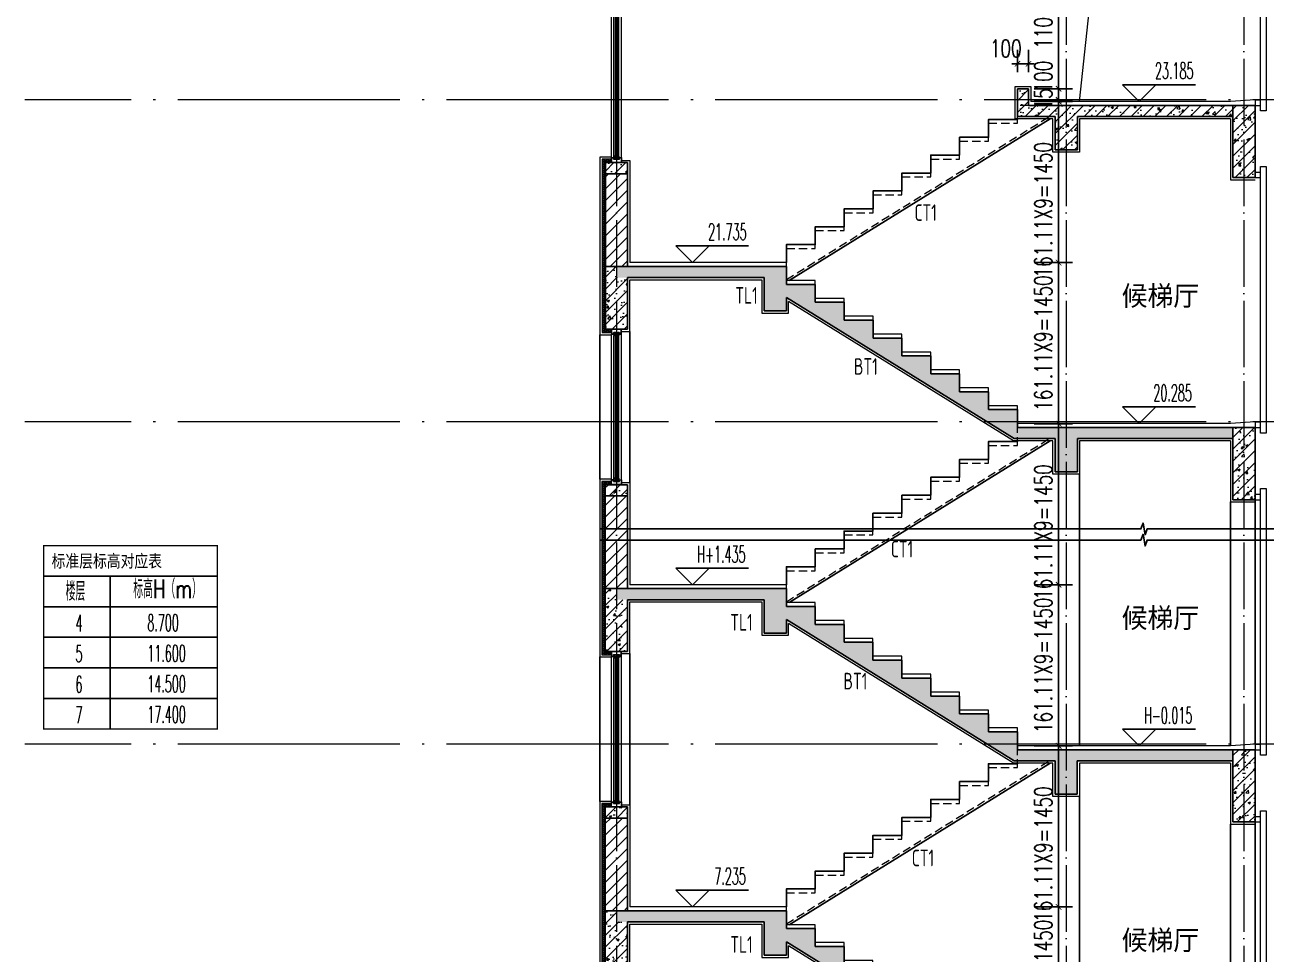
# Model space of a CAD drawing. Extents: x -812054 to 22247, y -644080 to 1003627.
# Drawn here: x -137328 to -126151, y -180211 to -171846 of the extents above; entities that cross this region are included whole.
import ezdxf
from ezdxf.enums import TextEntityAlignment as Align

# ---------------------------------------------------------------- set-up
doc = ezdxf.new("R2010")
doc.units = 0
doc.header["$LTSCALE"] = 1000
doc.linetypes.add('DOTE', pattern=[2.42, 2, -0.2, 0.02, -0.2])
doc.linetypes.add('HIDDEN', pattern=[0.375, 0.25, -0.125])
doc.layers.get('0').update_dxf_attribs({"linetype": 'CONTINUOUS'})
doc.layers.get('DEFPOINTS').update_dxf_attribs({"linetype": 'CONTINUOUS'})
for name, color, linetype in [('C-Sheet-图框', 101, 'CONTINUOUS'), ('DIM_ELEV', 3, 'CONTINUOUS'), ('DIM_SYMB', 3, 'CONTINUOUS'), ('PUB_TEXT', 2, 'CONTINUOUS'), ('TEXT', 2, 'CONTINUOUS'), ('WALL', 5, 'CONTINUOUS'), ('尺寸标注', 86, 'CONTINUOUS'), ('看线', 251, 'CONTINUOUS'), ('立面-看线', 251, 'CONTINUOUS')]:
    doc.layers.add(name, color=color, linetype=linetype)
for name, color, linetype, lineweight in [('DOTE', 19, 'DOTE', 9), ('PUB_HATCH', 8, 'CONTINUOUS', 9), ('S_WINDOW', 144, 'CONTINUOUS', 15), ('STAIR', 2, 'CONTINUOUS', 18), ('WINDOW', 144, 'CONTINUOUS', 15), ('内粉刷', 37, 'CONTINUOUS', 9), ('填充', 251, 'CONTINUOUS', 5), ('立面-洞口示意', 152, 'CONTINUOUS', 13), ('细细', 250, 'CONTINUOUS', 0)]:
    doc.layers.add(name, color=color, linetype=linetype, lineweight=lineweight)
doc.styles.add('_TCH_DIM', font='SIMPLEX.shx', dxfattribs={"width": 0.7, "bigfont": 'GBCBIG.shx'})
doc.styles.add('_TCH_DIM_T3', font='SIMPLEX', dxfattribs={"width": 0.705882, "bigfont": 'GBCBIG'})
doc.styles.add('TSSD_REIN', font='tssdeng.shx', dxfattribs={"width": 0.7, "height": 300, "bigfont": 'tssdchn.shx'})
doc.styles.add('宋体', font='', dxfattribs={"height": 50})
doc.styles.get('宋体').set_extended_font_data('SimSun')
doc.dimstyles.new('_TCH_ARCH&&50', dxfattribs={"dimtxt": 157.5, "dimasz": 50, "dimexe": 125, "dimexo": 150, "dimgap": 58.75, "dimtad": 1, "dimdec": 0, "dimzin": 0, "dimdsep": 46, "dimtxsty": '_TCH_DIM_T3', "dimblk": 'ARCHTICK', "dimcen": 0.09, "dimclrt": 7, "dimazin": 0, "dimtfac": 1, "dimtdec": 0, "dimtix": 1, "dimtmove": 2, "dimatfit": 3, "dimldrblk": 'ARCHTICK', "dimfxl": 1, "dimtolj": 1, "dimtzin": 0, "dimarcsym": 0})
pattern_1 = [(315, (-218910.2607, -140541.0897), (-1.767766953, -1.767766953), []), (315, (-218909.0822, -140541.0897), (-1.767766953, -1.767766953), [])]
pattern_2 = [(315, (-218910.2607, -141979.3279), (-1.767766953, -1.767766953), []), (315, (-218909.0822, -141979.3279), (-1.767766953, -1.767766953), [])]
pattern_3 = [(45, (0, 0), (-53.0330086, 53.0330086), []), (50, (0, 0), (215.178055, -18.82564), [22.5, -247.5]), (355, (0, 0), (-41.6254, 225.65764), [18, -198]), (100.4514, (17.93, -1.57), (173.552815, 206.831863), [19.122057, -210.342634]), (46.1842, (0, 60), (320.172315, -49.655704), [33.75, -371.25]), (96.6356, (26.68, 55.86), (280.39881, 292.23536), [28.68309, -315.5139]), (351.1842, (0, 60), (280.39858, 292.23558), [27, -297]), (21, (30, 45), (179.072116, -120.785667), [22.5, -247.5]), (326, (30, 45), (72.9946, 217.545014), [18, -198]), (71.4514, (44.92, 34.93), (252.06679, 96.75915), [19.122057, -210.342634]), (37.5, (0, 0), (3.6479566, 99.868156), [0, -195.6, 0, -201, 0, -198.75]), (7.5, (0, 0), (78.920861, 118.323514), [0, -114.6, 0, -191.1, 0, -75.75]), (327.5, (-66.9, 0), (160.146731, -6.7664615), [0, -75, 0, -234, 0, -310.5]), (317.5, (-96.9, 0), (174.95585, 30.031495), [0, -97.5, 0, -155.4, 0, -220.5])]
pattern_4 = [(45, (0, 53.85), (-53.03303, 53.03303), [])]
pattern_5 = [(45, (-275314.47, -94592.38), (-53.03301, 53.03301), []), (50, (-275314.47, -94592.38), (215.17805, -18.82564), [22.5, -247.5]), (355, (-275314.47, -94592.38), (-41.6254, 225.65764), [18, -198]), (100.4514, (-275296.54, -94593.95), (173.55281, 206.83186), [19.12206, -210.34263]), (46.1842, (-275314.47, -94532.38), (320.1723, -49.6557), [33.75, -371.25]), (96.6356, (-275287.8, -94536.52), (280.3988, 292.23536), [28.6831, -315.5139]), (351.1842, (-275314.47, -94532.38), (280.3986, 292.2356), [27, -297]), (21, (-275284.47, -94547.38), (179.07212, -120.78567), [22.5, -247.5]), (326, (-275284.47, -94547.38), (72.9946, 217.545), [18, -198]), (71.4514, (-275269.55, -94557.45), (252.0668, 96.75915), [19.12206, -210.34263]), (37.5, (-275314.47, -94592.38), (3.647957, 99.868156), [0, -195.6, 0, -201, 0, -198.75]), (7.5, (-275314.47, -94592.38), (78.92086, 118.323514), [0, -114.6, 0, -191.1, 0, -75.75]), (327.5, (-275381.37, -94592.38), (160.14673, -6.76646), [0, -75, 0, -234, 0, -310.5]), (317.5, (-275411.37, -94592.38), (174.95585, 30.0315), [0, -97.5, 0, -155.4, 0, -220.5])]

# ---------------------------------------------------------------- blocks, each defined once
blk = doc.blocks.new('FGSDFSFSEFESFES')
at = {"layer": 'WINDOW', "ltscale": 0.8}
for p, q in [((175259, -121034), (175209, -121034)), ((175259, -121084), (175209, -121084)), ((175259, -123284), (175209, -123284)), ((175259, -123334), (175209, -123334))]:
    blk.add_line(p, q, dxfattribs=at)
blk.add_lwpolyline([(175159, -123384), (175209, -123384), (175209, -120984), (175159, -120984), (175159, -123384)], dxfattribs=at)
blk = doc.blocks.new('A$C6C4F020C')
at = {"layer": 'C-Sheet-图框', "color": 0}
for p, q in [((-782.8, 687.5), (0, 687.5)), ((-782.8, 687.5), (0, 687.5)), ((-482.4, 687.5), (-482.4, 0)), ((-782.8, 550), (0, 550)), ((-782.8, 412.5), (0, 412.5)), ((-782.8, 275), (0, 275)), ((-782.8, 137.5), (0, 137.5))]:
    blk.add_line(p, q, dxfattribs=at)
at = {"layer": 'C-Sheet-图框', "color": 0, "const_width": 6}
blk.add_lwpolyline([(-782.8, 0), (0, 0), (0, 825), (-782.8, 825)], close=True, dxfattribs=at)
at = {"layer": 'PUB_TEXT', "color": 2, "style": '宋体', "width": 0.8}
blk.add_text('标准层标高对应表', height=56.96, dxfattribs=at).set_placement((-746.8, 727.4))
at = {"layer": 'PUB_TEXT', "style": '_TCH_DIM'}
for s, height, width, p in [('标高H（m）', 84.4, 0.7, (-379.1, 588.1)), ('楼层', 84.4, 0.7, (-683.6, 577)), ('4', 74.4, 0.494118, (-639.3, 438.8)), ('8.700', 74.38, 0.494118, (-316, 440.7)), ('5', 74.4, 0.494118, (-639.3, 301.3)), ('11.600', 74.38, 0.494118, (-316, 303.2)), ('6', 74.4, 0.494118, (-639.3, 163.8)), ('14.500', 74.38, 0.494118, (-316, 165.7)), ('7', 74.4, 0.494118, (-639.3, 26.3)), ('17.400', 74.38, 0.494118, (-316, 28.2))]:
    blk.add_text(s, height=height, dxfattribs=dict(at, width=width)).set_placement(p)
blk = doc.blocks.new('zrszerf')
at = {"layer": '细细'}
h = blk.add_hatch(dxfattribs=at)
h.set_pattern_fill('金属', color=256, style=0)
h.set_pattern_definition(pattern_1)
h.paths.add_polyline_path([(257695, 608543), (257715, 608543), (257715, 608557), (257765, 608557), (257765, 608543), (257785, 608543), (257785, 608588), (257695, 608588)])
h.paths.add_polyline_path([(257713, 608559), (257713, 608545), (257697, 608545), (257697, 608586), (257783, 608586), (257783, 608545), (257767, 608545), (257767, 608559)], flags=16)
h = blk.add_hatch(dxfattribs=at)
h.set_pattern_fill('金属', color=256, style=0)
h.set_pattern_definition(pattern_1)
h.paths.add_polyline_path([(257762, 608555), (257762, 608530), (257750, 608530), (257750, 608540), (257729, 608540), (257729, 608530), (257717, 608530), (257717, 608555)])
h.paths.add_polyline_path([(257719, 608553), (257719, 608532), (257727, 608532), (257727, 608542), (257752, 608542), (257752, 608532), (257760, 608532), (257760, 608553)], flags=16)
h = blk.add_hatch(color=256, dxfattribs=at)
edge = h.paths.add_edge_path()
edge.add_line((257735, 608540), (257735, 608528))
edge.add_arc((257740, 608520), 9.44, 61.5175, 118.4825, ccw=False)
edge.add_line((257744, 608528), (257744, 608540))
edge.add_arc((257740, 608548), 9.44, 241.5175, 298.4825, ccw=False)
h = blk.add_hatch(color=256, dxfattribs=at)
edge = h.paths.add_edge_path()
edge.add_line((257735, 607237), (257735, 607249))
edge.add_arc((257740, 607257), 9.44, 241.5175, 298.4825)
edge.add_line((257744, 607249), (257744, 607237))
edge.add_arc((257740, 607229), 9.44, 61.5175, 118.4825)
h = blk.add_hatch(dxfattribs=at)
h.set_pattern_fill('金属', color=256, style=0)
h.set_pattern_definition(pattern_2)
h.paths.add_polyline_path([(257695, 607233), (257715, 607233), (257715, 607220), (257765, 607220), (257765, 607233), (257785, 607233), (257785, 607188), (257695, 607188)])
h.paths.add_polyline_path([(257713, 607218), (257713, 607231), (257697, 607231), (257697, 607190), (257783, 607190), (257783, 607231), (257767, 607231), (257767, 607218)], flags=16)
h = blk.add_hatch(dxfattribs=at)
h.set_pattern_fill('金属', color=256, style=0)
h.set_pattern_definition(pattern_2)
h.paths.add_polyline_path([(257762, 607222), (257762, 607247), (257750, 607247), (257750, 607237), (257729, 607237), (257729, 607247), (257717, 607247), (257717, 607222)])
h.paths.add_polyline_path([(257719, 607224), (257719, 607245), (257727, 607245), (257727, 607235), (257752, 607235), (257752, 607245), (257760, 607245), (257760, 607224)], flags=16)
at = {"layer": 'S_WINDOW'}
for p, q in [((257695, 607233), (257695, 608543)), ((257717, 607247), (257717, 608530)), ((257762, 607247), (257762, 608530)), ((257785, 607233), (257785, 608543))]:
    blk.add_line(p, q, dxfattribs=at)
for points in [[(257785, 608588), (257785, 608543), (257765, 608543), (257765, 608557), (257715, 608557), (257715, 608543), (257695, 608543), (257695, 608588)], [(257783, 608586), (257783, 608545), (257767, 608545), (257767, 608559), (257713, 608559), (257713, 608545), (257697, 608545), (257697, 608586)], [(257762, 608555), (257762, 608530), (257750, 608530), (257750, 608540), (257729, 608540), (257729, 608530), (257717, 608530), (257717, 608555)], [(257760, 608553), (257760, 608532), (257752, 608532), (257752, 608542), (257727, 608542), (257727, 608532), (257719, 608532), (257719, 608553)], [(257785, 607188), (257785, 607233), (257765, 607233), (257765, 607220), (257715, 607220), (257715, 607233), (257695, 607233), (257695, 607188)], [(257783, 607190), (257783, 607231), (257767, 607231), (257767, 607218), (257713, 607218), (257713, 607231), (257697, 607231), (257697, 607190)], [(257762, 607222), (257762, 607247), (257750, 607247), (257750, 607237), (257729, 607237), (257729, 607247), (257717, 607247), (257717, 607222)], [(257760, 607224), (257760, 607245), (257752, 607245), (257752, 607235), (257727, 607235), (257727, 607245), (257719, 607245), (257719, 607224)]]:
    blk.add_lwpolyline(points, close=True, dxfattribs=at)
at = {"layer": '细细'}
for points in [[(257729, 608530), (257729, 607247)], [(257735, 607249), (257735, 608540)], [(257744, 607249), (257744, 608540)], [(257750, 608530), (257750, 607247)]]:
    blk.add_lwpolyline(points, dxfattribs=at)
for points in [[(257735, 608540), (257735, 608528, -0.253805), (257744, 608528), (257744, 608540, -0.253805)], [(257735, 607237), (257735, 607249, 0.253805), (257744, 607249), (257744, 607237, 0.253805)]]:
    blk.add_lwpolyline(points, format="xyb", close=True, dxfattribs=at)
blk = doc.blocks.new('$LinePat$保温层')
at = {"color": 0}
for p, q in [((24, -24), (24, -56)), ((72, -56), (72, -24))]:
    blk.add_line(p, q, dxfattribs=at)
for centre, start, end in [((96, -24), 90, 180), ((0, -24), 0, 90), ((48, -56), 180, 0)]:
    blk.add_arc(centre, 24, start, end, dxfattribs=at)
blk = doc.blocks.new('BFGBFBCBVFB')
at = {"layer": 'PUB_HATCH'}
h = blk.add_hatch(dxfattribs=at)
h.set_pattern_fill('钢筋混凝土', color=256, scale=30, style=0)
h.set_pattern_definition(pattern_3)
h.paths.add_polyline_path([(894172, 26030), (894172, 25380), (894372, 25380), (894372, 26030)])
h = blk.add_hatch(dxfattribs=at)
h.set_pattern_fill('钢筋混凝土', color=256, scale=30, style=0)
h.set_pattern_definition(pattern_3)
h.paths.add_polyline_path([(898272, 25995), (896272, 25995), (896472, 25895), (898272, 25895)])
h = blk.add_hatch(dxfattribs=at)
h.set_pattern_fill('钢筋混凝土', color=256, scale=30, style=0)
h.set_pattern_definition(pattern_3)
h.paths.add_polyline_path([(896472, 25895), (896272, 25995), (896272, 25480), (896472, 25480)])
h = blk.add_hatch(dxfattribs=at)
h.set_pattern_fill('钢筋混凝土', color=256, scale=30, style=0)
h.set_pattern_definition(pattern_3)
h.paths.add_polyline_path([(888522, 25515), (888522, 25415), (888722, 25415), (888722, 25515)])
h = blk.add_hatch(dxfattribs=at)
h.set_pattern_fill('普通砖', color=256, scale=30, style=0)
h.set_pattern_definition(pattern_4)
h.paths.add_polyline_path([(888722, 25415), (888522, 25415), (888522, 24580), (888722, 24580)])
h = blk.add_hatch(dxfattribs=at)
h.set_pattern_fill('普通砖', color=256, scale=30, style=0)
h.set_pattern_definition(pattern_4)
h.paths.add_polyline_path([(896472, 25480), (896272, 25480), (896272, 23095), (896472, 23095)])
h = blk.add_hatch(dxfattribs=at)
h.set_pattern_fill('钢筋混凝土', color=256, scale=30, style=0)
h.set_pattern_definition(pattern_3)
h.paths.add_polyline_path([(888722, 24480), (888622, 24480), (888622, 24580), (888522, 24580), (888522, 24015), (888722, 24015)])
h = blk.add_hatch(dxfattribs=at)
h.set_pattern_fill('钢筋混凝土', color=256, scale=30, style=0)
h.set_pattern_definition(pattern_3)
h.paths.add_polyline_path([(888622, 24580), (888622, 24480), (889952, 24480), (889952, 24180), (890152, 24180), (890152, 24301), (892204, 23030), (892572, 23030), (892572, 22730), (892772, 22730), (892772, 23030), (894172, 23030), (894172, 23130), (892232, 23130), (892232, 23291), (891972, 23291), (891972, 23452), (891712, 23452), (891712, 23613), (891452, 23613), (891452, 23774), (891192, 23774), (891192, 23936), (890932, 23936), (890932, 24097), (890672, 24097), (890672, 24258), (890412, 24258), (890412, 24419), (890152, 24419), (890152, 24580)])
at = {"layer": '立面-看线'}
h = blk.add_hatch(dxfattribs=at)
h.set_pattern_fill('HONEY', color=256, scale=7)
h.set_pattern_definition([(0, (93631.251, -359366.987), (16.66875, 9.623705), [11.1125, -22.225]), (120, (93631.251, -359366.987), (-16.66874801, 9.62370845), [11.1125, -22.225]), (60, (93631.251, -359366.987), (1.99e-06, 19.24741345), [-22.225, 11.1125])])
h.paths.add_polyline_path([(896543, 26020), (896543, 25995), (898272, 25995), (898272, 26020)])
h = blk.add_hatch(dxfattribs=at)
h.set_pattern_fill('HONEY', color=256, scale=7)
h.set_pattern_definition([(0, (77469.076, -360831.97), (16.66875, 9.623705), [11.1125, -22.225]), (120, (77469.076, -360831.97), (-16.66874801, 9.62370845), [11.1125, -22.225]), (60, (77469.076, -360831.97), (1.99e-06, 19.24741345), [-22.225, 11.1125])])
h.paths.add_polyline_path([(888492, 24615), (888522, 24615), (888522, 25515), (888577, 25515), (888577, 25545), (888492, 25545)])
h = blk.add_hatch(dxfattribs=at)
h.set_pattern_fill('HONEY', color=256, scale=7)
h.set_pattern_definition([(0, (77469.098, -360831.968), (16.66875, 9.623705), [11.1125, -22.225]), (120, (77469.098, -360831.968), (-16.66874801, 9.62370845), [11.1125, -22.225]), (60, (77469.098, -360831.968), (1.99e-06, 19.24741345), [-22.225, 11.1125])])
h.paths.add_polyline_path([(888492, 24615), (888522, 24615), (888522, 24015), (888577, 24015), (888577, 23985), (888492, 23985)])
at = {"layer": 'PUB_HATCH', "color": 215, "true_color": 0xa953a0}
blk.add_line((896543, 26020), (898272, 26020), dxfattribs=at)
blk.add_lwpolyline([(888577, 25545), (888492, 25545), (888492, 23985), (888577, 23985)], dxfattribs=at)
at = {"layer": 'STAIR', "linetype": 'HIDDEN', "ltscale": 0.3}
blk.add_line((890152, 24462), (892521, 25930), dxfattribs=at)
blk.add_lwpolyline([(890152, 24580), (890152, 24741), (890412, 24741), (890412, 24902), (890672, 24902), (890672, 25063), (890932, 25063), (890932, 25224), (891192, 25224), (891192, 25386), (891452, 25386), (891452, 25547), (891712, 25547), (891712, 25708), (891972, 25708), (891972, 25869), (892232, 25869), (892232, 26030)], dxfattribs=at)
at = {"layer": 'WALL'}
for p, q in [((894172, 26030), (894172, 25380)), ((894372, 26030), (894172, 26030)), ((894372, 26030), (894372, 25380)), ((898272, 25995), (896272, 25995)), ((896272, 25995), (896272, 25480)), ((898272, 25895), (898272, 25995)), ((898272, 25895), (896472, 25895)), ((896472, 25895), (896472, 25480)), ((888522, 25515), (888522, 25415)), ((888722, 25515), (888522, 25515)), ((888722, 25515), (888722, 25415)), ((888522, 25415), (888522, 24580)), ((888722, 25415), (888522, 25415)), ((888722, 25415), (888722, 25415)), ((888722, 25415), (888722, 24580)), ((894372, 25380), (894172, 25380)), ((896272, 25480), (896272, 23095)), ((896472, 25480), (896272, 25480)), ((896472, 25480), (896472, 23095)), ((888522, 24580), (888522, 24015)), ((888622, 24580), (888522, 24580)), ((888622, 24580), (888522, 24580)), ((890152, 24580), (888622, 24580)), ((888722, 24480), (888722, 24015)), ((888722, 24480), (889952, 24480)), ((889952, 24480), (889952, 24180)), ((890152, 24419), (890152, 24580)), ((890412, 24419), (890152, 24419)), ((890412, 24258), (890412, 24419)), ((890152, 24180), (890152, 24301)), ((890152, 24301), (892204, 23030)), ((890672, 24258), (890412, 24258)), ((890672, 24097), (890672, 24258)), ((889952, 24180), (890152, 24180)), ((890932, 24097), (890672, 24097)), ((890932, 23936), (890932, 24097)), ((888722, 24015), (888522, 24015)), ((891192, 23936), (890932, 23936)), ((891192, 23774), (891192, 23936)), ((891452, 23774), (891192, 23774)), ((891452, 23613), (891452, 23774)), ((891712, 23613), (891452, 23613)), ((891712, 23452), (891712, 23613)), ((891972, 23452), (891712, 23452)), ((891972, 23291), (891972, 23452)), ((892232, 23291), (891972, 23291)), ((892232, 23130), (892232, 23291)), ((892204, 23030), (892572, 23030)), ((894172, 23130), (892232, 23130)), ((892572, 23030), (892572, 22730)), ((892772, 22730), (892772, 23030)), ((892772, 23030), (894172, 23030)), ((894172, 23030), (894172, 23130)), ((896472, 23095), (896272, 23095)), ((892572, 22730), (892772, 22730))]:
    blk.add_line(p, q, dxfattribs=at)
at = {"layer": '内粉刷'}
for p, q in [((896493, 23095), (896493, 25895)), ((896543, 25895), (896543, 23095)), ((896563, 25875), (898272, 25875)), ((890152, 24615), (888742, 24615)), ((888742, 24460), (889932, 24460)), ((889932, 24460), (889932, 24160)), ((890172, 24160), (890172, 24265)), ((889932, 24160), (890172, 24160)), ((894152, 23165), (892232, 23165))]:
    blk.add_line(p, q, dxfattribs=at)
for points in [[(894372, 26080), (894152, 26065)], [(894372, 26080), (894372, 26030)], [(898272, 26050), (896563, 26050)], [(894152, 25910), (894152, 25360), (894372, 25360)], [(896563, 25875), (896563, 23150)], [(888577, 25565), (888472, 25565), (888472, 23965), (888577, 23965)], [(888667, 25535), (888742, 25535), (888742, 24615)], [(892232, 23165), (892232, 23326), (891972, 23326), (891972, 23487), (891712, 23487), (891712, 23648), (891452, 23648), (891452, 23809), (891192, 23809), (891192, 23971), (890932, 23971), (890932, 24132), (890672, 24132), (890672, 24293), (890412, 24293), (890412, 24454), (890152, 24454), (890152, 24615)], [(888667, 23995), (888742, 23995), (888742, 24460)], [(894152, 23010), (892792, 23010), (892792, 22710), (892552, 22710), (892552, 23010), (892198, 23010), (890172, 24265)]]:
    blk.add_lwpolyline(points, dxfattribs=at)
at = {"layer": '看线'}
for p, q in [((888472, 26865), (888472, 25565)), ((888742, 25535), (888742, 26895)), ((892792, 23165), (892792, 25610)), ((894372, 25380), (894372, 23180)), ((894152, 25360), (894152, 23165))]:
    blk.add_line(p, q, dxfattribs=at)
at = {"layer": '看线', "color": 32}
for p, q in [((896563, 26080), (898272, 26080)), ((890177, 24454), (892527, 25910))]:
    blk.add_line(p, q, dxfattribs=at)
blk.add_lwpolyline([(890152, 24615), (890152, 24776), (890412, 24776), (890412, 24937), (890672, 24937), (890672, 25098), (890932, 25098), (890932, 25259), (891192, 25259), (891192, 25421), (891452, 25421), (891452, 25582), (891712, 25582), (891712, 25743), (891972, 25743), (891972, 25904), (892232, 25904), (892232, 25910)], dxfattribs=at)
at = {"xscale": -1}
for name, p in [('zrszerf', (1146362, -581673)), ('FGSDFSFSEFESFES', (1069631, 146464))]:
    blk.add_blockref(name, p, dxfattribs=at)
at = {"layer": '填充', "color": 252, "xscale": -0.5013020832264923, "yscale": 0.499999999874268, "zscale": 0.4999999998742679, "rotation": 269.9999999995265}
for p in [(896538, 25847), (896538, 25799), (896538, 25751), (896538, 25702), (896538, 25654), (896538, 25606), (896538, 25558), (896538, 25510), (896538, 25462), (896538, 25414), (896538, 25366), (896538, 25317), (896538, 25269), (896538, 25221), (896538, 25173), (896538, 25125), (896538, 25077), (896538, 25029), (896538, 24981), (896538, 24932), (896538, 24884), (896538, 24836), (896538, 24788), (896538, 24740), (896538, 24692), (896538, 24644), (896538, 24596), (896538, 24547), (896538, 24499), (896538, 24451), (896538, 24403), (896538, 24355), (896538, 24307), (896538, 24259), (896538, 24211), (896538, 24162), (896538, 24114), (896538, 24066), (896538, 24018), (896538, 23970), (896538, 23922), (896538, 23874), (896538, 23826), (896538, 23777), (896538, 23729), (896538, 23681), (896538, 23633), (896538, 23585), (896538, 23537), (896538, 23489), (896538, 23441), (896538, 23392), (896538, 23344), (896538, 23296), (896538, 23248), (896538, 23200), (896538, 23152), (896538, 23104)]:
    blk.add_blockref('$LinePat$保温层', p, dxfattribs=at)
blk = doc.blocks.new('_ArchTick')
at = {"color": 0, "linetype": 'ByBlock', "const_width": 0.15}
blk.add_lwpolyline([(-0.5, -0.5), (0.5, 0.5)], dxfattribs=at)
blk = doc.blocks.new('*D1144')
at = {"layer": 'DEFPOINTS', "color": 0, "transparency": 16777216}
for p in [(-128391, -171321), (-128020, -171321), (-128391, -172421)]:
    blk.add_point(p, dxfattribs=at)
at = {"layer": '尺寸标注', "color": 0, "lineweight": -2, "transparency": 16777216}
for p, q in [((-128241, -171321), (-127895, -171321)), ((-128020, -172421), (-128020, -171321)), ((-128241, -172421), (-127895, -172421))]:
    blk.add_line(p, q, dxfattribs=at)
at = {"layer": '尺寸标注', "color": 0, "lineweight": -2, "transparency": 16777216, "xscale": 50, "yscale": 50, "zscale": 50}
for p, rotation in [((-128020, -171321), 90), ((-128020, -172421), 270)]:
    blk.add_blockref('_ArchTick', p, dxfattribs=dict(at, rotation=rotation))
at = {"layer": '尺寸标注', "color": 7, "transparency": 16777216, "insert": (-128157, -171871), "char_height": 157.5, "attachment_point": 5, "rotation": 90, "style": '_TCH_DIM_T3'}
blk.add_mtext('\\A1;1100', dxfattribs=at)
blk = doc.blocks.new('*D1145')
at = {"layer": 'DEFPOINTS', "color": 0, "transparency": 16777216}
for p in [(-128391, -172421), (-128020, -172421), (-128391, -172521)]:
    blk.add_point(p, dxfattribs=at)
at = {"layer": '尺寸标注', "color": 0, "lineweight": -2, "transparency": 16777216}
for p, q in [((-128241, -172421), (-127895, -172421)), ((-128020, -172421), (-128020, -172371)), ((-128020, -172521), (-128020, -172421)), ((-128241, -172521), (-127895, -172521)), ((-128020, -172521), (-128020, -172571))]:
    blk.add_line(p, q, dxfattribs=at)
at = {"layer": '尺寸标注', "color": 0, "lineweight": -2, "transparency": 16777216, "xscale": 50, "yscale": 50, "zscale": 50}
for p, rotation in [((-128020, -172421), 270), ((-128020, -172521), 90)]:
    blk.add_blockref('_ArchTick', p, dxfattribs=dict(at, rotation=rotation))
at = {"layer": '尺寸标注', "color": 7, "transparency": 16777216, "insert": (-128157, -172312), "char_height": 157.5, "attachment_point": 5, "rotation": 90, "style": '_TCH_DIM_T3'}
blk.add_mtext('\\A1;100', dxfattribs=at)
blk = doc.blocks.new('*D1146')
at = {"layer": 'DEFPOINTS', "color": 0, "transparency": 16777216}
for p in [(-128391, -172521), (-128391, -172536), (-128020, -172521)]:
    blk.add_point(p, dxfattribs=at)
at = {"layer": '尺寸标注', "color": 0, "lineweight": -2, "transparency": 16777216}
for p, q in [((-128241, -172521), (-127895, -172521)), ((-128241, -172536), (-127895, -172536)), ((-128020, -172521), (-128020, -172471)), ((-128020, -172536), (-128020, -172521)), ((-128020, -172536), (-128020, -172586))]:
    blk.add_line(p, q, dxfattribs=at)
at = {"layer": '尺寸标注', "color": 0, "lineweight": -2, "transparency": 16777216, "xscale": 50, "yscale": 50, "zscale": 50}
for p, rotation in [((-128020, -172521), 270), ((-128020, -172536), 90)]:
    blk.add_blockref('_ArchTick', p, dxfattribs=dict(at, rotation=rotation))
at = {"layer": '尺寸标注', "color": 7, "transparency": 16777216, "insert": (-128157, -172513), "char_height": 157.5, "attachment_point": 5, "rotation": 90, "style": '_TCH_DIM_T3'}
blk.add_mtext('\\A1;15', dxfattribs=at)
blk = doc.blocks.new('*D1147')
at = {"layer": 'DEFPOINTS', "color": 0, "transparency": 16777216}
for p in [(-128391, -172536), (-128020, -172536), (-128391, -173986)]:
    blk.add_point(p, dxfattribs=at)
at = {"layer": '尺寸标注', "color": 0, "lineweight": -2, "transparency": 16777216}
for p, q in [((-128241, -172536), (-127895, -172536)), ((-128020, -173986), (-128020, -172536)), ((-128241, -173986), (-127895, -173986))]:
    blk.add_line(p, q, dxfattribs=at)
at = {"layer": '尺寸标注', "color": 0, "lineweight": -2, "transparency": 16777216, "xscale": 50, "yscale": 50, "zscale": 50}
for p, rotation in [((-128020, -172536), 90), ((-128020, -173986), 270)]:
    blk.add_blockref('_ArchTick', p, dxfattribs=dict(at, rotation=rotation))
at = {"layer": '尺寸标注', "color": 7, "transparency": 16777216, "insert": (-128157, -173511), "char_height": 157.5, "attachment_point": 5, "rotation": 90, "style": '_TCH_DIM_T3'}
blk.add_mtext('\\A1;161.11X9=1450', dxfattribs=at)
blk = doc.blocks.new('*D1148')
at = {"layer": 'DEFPOINTS', "color": 0, "transparency": 16777216}
for p in [(-128391, -173986), (-128020, -173986), (-128391, -175436)]:
    blk.add_point(p, dxfattribs=at)
at = {"layer": '尺寸标注', "color": 0, "lineweight": -2, "transparency": 16777216}
for p, q in [((-128241, -173986), (-127895, -173986)), ((-128020, -175436), (-128020, -173986)), ((-128241, -175436), (-127895, -175436))]:
    blk.add_line(p, q, dxfattribs=at)
at = {"layer": '尺寸标注', "color": 0, "lineweight": -2, "transparency": 16777216, "xscale": 50, "yscale": 50, "zscale": 50}
for p, rotation in [((-128020, -173986), 90), ((-128020, -175436), 270)]:
    blk.add_blockref('_ArchTick', p, dxfattribs=dict(at, rotation=rotation))
at = {"layer": '尺寸标注', "color": 7, "transparency": 16777216, "insert": (-128157, -174711), "char_height": 157.5, "attachment_point": 5, "rotation": 90, "style": '_TCH_DIM_T3'}
blk.add_mtext('\\A1;161.11X9=1450', dxfattribs=at)
blk = doc.blocks.new('*D1149')
at = {"layer": 'DEFPOINTS', "color": 0, "transparency": 16777216}
for p in [(-128391, -175436), (-128020, -175436), (-128391, -176886)]:
    blk.add_point(p, dxfattribs=at)
at = {"layer": '尺寸标注', "color": 0, "lineweight": -2, "transparency": 16777216}
for p, q in [((-128241, -175436), (-127895, -175436)), ((-128020, -176886), (-128020, -175436)), ((-128241, -176886), (-127895, -176886))]:
    blk.add_line(p, q, dxfattribs=at)
at = {"layer": '尺寸标注', "color": 0, "lineweight": -2, "transparency": 16777216, "xscale": 50, "yscale": 50, "zscale": 50}
for p, rotation in [((-128020, -175436), 90), ((-128020, -176886), 270)]:
    blk.add_blockref('_ArchTick', p, dxfattribs=dict(at, rotation=rotation))
at = {"layer": '尺寸标注', "color": 7, "transparency": 16777216, "insert": (-128157, -176411), "char_height": 157.5, "attachment_point": 5, "rotation": 90, "style": '_TCH_DIM_T3'}
blk.add_mtext('\\A1;161.11X9=1450', dxfattribs=at)
blk = doc.blocks.new('*D1150')
at = {"layer": 'DEFPOINTS', "color": 0, "transparency": 16777216}
for p in [(-128391, -176886), (-128020, -176886), (-128391, -178336)]:
    blk.add_point(p, dxfattribs=at)
at = {"layer": '尺寸标注', "color": 0, "lineweight": -2, "transparency": 16777216}
for p, q in [((-128241, -176886), (-127895, -176886)), ((-128020, -178336), (-128020, -176886)), ((-128241, -178336), (-127895, -178336))]:
    blk.add_line(p, q, dxfattribs=at)
at = {"layer": '尺寸标注', "color": 0, "lineweight": -2, "transparency": 16777216, "xscale": 50, "yscale": 50, "zscale": 50}
for p, rotation in [((-128020, -176886), 90), ((-128020, -178336), 270)]:
    blk.add_blockref('_ArchTick', p, dxfattribs=dict(at, rotation=rotation))
at = {"layer": '尺寸标注', "color": 7, "transparency": 16777216, "insert": (-128157, -177611), "char_height": 157.5, "attachment_point": 5, "rotation": 90, "style": '_TCH_DIM_T3'}
blk.add_mtext('\\A1;161.11X9=1450', dxfattribs=at)
blk = doc.blocks.new('*D1151')
at = {"layer": 'DEFPOINTS', "color": 0, "transparency": 16777216}
for p in [(-128391, -178336), (-128020, -178336), (-128391, -179786)]:
    blk.add_point(p, dxfattribs=at)
at = {"layer": '尺寸标注', "color": 0, "lineweight": -2, "transparency": 16777216}
for p, q in [((-128241, -178336), (-127895, -178336)), ((-128020, -179786), (-128020, -178336)), ((-128241, -179786), (-127895, -179786))]:
    blk.add_line(p, q, dxfattribs=at)
at = {"layer": '尺寸标注', "color": 0, "lineweight": -2, "transparency": 16777216, "xscale": 50, "yscale": 50, "zscale": 50}
for p, rotation in [((-128020, -178336), 90), ((-128020, -179786), 270)]:
    blk.add_blockref('_ArchTick', p, dxfattribs=dict(at, rotation=rotation))
at = {"layer": '尺寸标注', "color": 7, "transparency": 16777216, "insert": (-128157, -179311), "char_height": 157.5, "attachment_point": 5, "rotation": 90, "style": '_TCH_DIM_T3'}
blk.add_mtext('\\A1;161.11X9=1450', dxfattribs=at)
blk = doc.blocks.new('*D1152')
at = {"layer": 'DEFPOINTS', "color": 0, "transparency": 16777216}
for p in [(-128391, -179786), (-128020, -179786), (-128391, -181236)]:
    blk.add_point(p, dxfattribs=at)
at = {"layer": '尺寸标注', "color": 0, "lineweight": -2, "transparency": 16777216}
for p, q in [((-128241, -179786), (-127895, -179786)), ((-128020, -181236), (-128020, -179786)), ((-128241, -181236), (-127895, -181236))]:
    blk.add_line(p, q, dxfattribs=at)
at = {"layer": '尺寸标注', "color": 0, "lineweight": -2, "transparency": 16777216, "xscale": 50, "yscale": 50, "zscale": 50}
for p, rotation in [((-128020, -179786), 90), ((-128020, -181236), 270)]:
    blk.add_blockref('_ArchTick', p, dxfattribs=dict(at, rotation=rotation))
at = {"layer": '尺寸标注', "color": 7, "transparency": 16777216, "insert": (-128157, -180511), "char_height": 157.5, "attachment_point": 5, "rotation": 90, "style": '_TCH_DIM_T3'}
blk.add_mtext('\\A1;161.11X9=1450', dxfattribs=at)
blk = doc.blocks.new('*D1161')
at = {"layer": 'DEFPOINTS', "color": 0, "transparency": 16777216}
for p in [(-128291, -172197), (-128391, -172421), (-128291, -172421)]:
    blk.add_point(p, dxfattribs=at)
at = {"layer": '尺寸标注', "color": 0, "lineweight": -2, "transparency": 16777216}
for p, q in [((-128391, -172271), (-128391, -172072)), ((-128291, -172271), (-128291, -172072)), ((-128391, -172197), (-128441, -172197)), ((-128391, -172197), (-128291, -172197)), ((-128291, -172197), (-128241, -172197))]:
    blk.add_line(p, q, dxfattribs=at)
at = {"layer": '尺寸标注', "color": 0, "lineweight": -2, "transparency": 16777216, "xscale": 50, "yscale": 50, "zscale": 50}
blk.add_blockref('_ArchTick', (-128391, -172197), dxfattribs=at)
at = {"layer": '尺寸标注', "color": 0, "lineweight": -2, "transparency": 16777216, "xscale": 50, "yscale": 50, "zscale": 50, "rotation": 180}
blk.add_blockref('_ArchTick', (-128291, -172197), dxfattribs=at)
at = {"layer": '尺寸标注', "color": 7, "transparency": 16777216, "insert": (-128496, -172059), "char_height": 157.5, "attachment_point": 5, "style": '_TCH_DIM_T3'}
blk.add_mtext('\\A1;100', dxfattribs=at)

msp = doc.modelspace()

# ---------------------------------------------------------------- hatches: boundary and pattern name
at = {"layer": 'PUB_HATCH'}
h = msp.add_hatch(dxfattribs=at)
h.set_pattern_fill('钢筋混凝土', color=256, scale=30, style=0)
h.set_pattern_definition(pattern_5)
h.paths.add_polyline_path([(-126451.21, -172670.8), (-126451.21, -172570.8), (-128291.14, -172570.8), (-128291.14, -172420.8), (-128391.14, -172420.8), (-128391.14, -172670.8), (-128051.14, -172670.8), (-128051.14, -172970.8), (-127851.14, -172970.8), (-127851.14, -172670.8)])
h = msp.add_hatch(dxfattribs=at)
h.set_pattern_fill('钢筋混凝土', color=256, scale=30, style=0)
h.set_pattern_definition(pattern_5)
h.paths.add_polyline_path([(-126451.21, -172570.62), (-126451.21, -173220.62), (-126251.21, -173220.62), (-126251.21, -172570.62)])
h = msp.add_hatch(dxfattribs=at)
h.set_pattern_fill('钢筋混凝土', color=256, scale=30, style=0)
h.set_pattern_definition(pattern_5)
h.paths.add_polyline_path([(-132101.24, -173085.61), (-132101.24, -173185.6), (-131901.24, -173185.6), (-131901.24, -173085.61)])
h = msp.add_hatch(dxfattribs=at)
h.set_pattern_fill('普通砖', color=256, scale=30, style=0)
h.set_pattern_definition([(45, (-275314.47, -94538.53), (-53.03303, 53.03303), [])])
h.paths.add_polyline_path([(-131901.17, -173185.6), (-132101.17, -173185.61), (-132101.16, -174020.6), (-131901.16, -174020.6)])
h = msp.add_hatch(dxfattribs=at)
h.set_pattern_fill('钢筋混凝土', color=256, scale=30, style=0)
h.set_pattern_definition(pattern_5)
h.paths.add_polyline_path([(-131901.21, -174120.61), (-132001.21, -174120.61), (-132001.21, -174020.6), (-132101.21, -174020.6), (-132101.21, -174585.6), (-131901.21, -174585.61)])
h = msp.add_hatch(dxfattribs=at)
h.set_pattern_fill('钢筋混凝土', color=256, scale=30, style=0)
h.set_pattern_definition(pattern_5)
h.paths.add_polyline_path([(-132001.21, -174020.6), (-132001.21, -174120.61), (-130671.15, -174120.61), (-130671.15, -174420.61), (-130471.15, -174420.61), (-130471.15, -174299.37), (-128419.62, -175570.61), (-128051.15, -175570.61), (-128051.15, -175870.61), (-127851.15, -175870.61), (-127851.15, -175570.61), (-126451.21, -175570.61), (-126451.21, -175470.61), (-128391.15, -175470.61), (-128391.15, -175309.5), (-128651.15, -175309.5), (-128651.15, -175148.39), (-128911.15, -175148.39), (-128911.15, -174987.28), (-129171.15, -174987.28), (-129171.15, -174826.17), (-129431.15, -174826.17), (-129431.15, -174665.06), (-129691.15, -174665.06), (-129691.15, -174503.95), (-129951.15, -174503.95), (-129951.15, -174342.84), (-130211.15, -174342.84), (-130211.15, -174181.72), (-130471.15, -174181.72), (-130471.15, -174020.61)])
at = {"layer": '立面-看线'}
h = msp.add_hatch(dxfattribs=at)
h.set_pattern_fill('HONEY', color=256, scale=7)
h.set_pattern_definition([(0, (-943154.475, -559432.558), (16.66875, 9.623705), [11.1125, -22.225]), (120, (-943154.475, -559432.558), (-16.66874801, 9.62370845), [11.1125, -22.225]), (60, (-943154.475, -559432.558), (1.99e-06, 19.24741345), [-22.225, 11.1125])])
h.paths.add_polyline_path([(-132131.24, -173985.61), (-132101.24, -173985.61), (-132101.24, -173085.61), (-132046.24, -173085.61), (-132046.24, -173055.61), (-132131.24, -173055.61)])
h = msp.add_hatch(dxfattribs=at)
h.set_pattern_fill('HONEY', color=256, scale=7)
h.set_pattern_definition([(0, (-943154.452, -559432.5565), (16.66875, 9.623705), [11.1125, -22.225]), (120, (-943154.452, -559432.5565), (-16.66874801, 9.62370845), [11.1125, -22.225]), (60, (-943154.452, -559432.5565), (1.99e-06, 19.24741345), [-22.225, 11.1125])])
h.paths.add_polyline_path([(-132131.21, -173985.6), (-132101.21, -173985.6), (-132101.21, -174585.6), (-132046.21, -174585.6), (-132046.21, -174615.6), (-132131.21, -174615.6)])

# ---------------------------------------------------------------- linework, layer by layer
at = {"layer": 'DIM_ELEV', "color": 6}
for p, q in [((-127293.52, -172535.81), (-127443.52, -172385.81)), ((-127443.52, -172385.81), (-126787.52, -172385.81)), ((-127293.52, -172535.81), (-127143.52, -172385.81)), ((-131316.77, -173985.77), (-131466.77, -173835.77)), ((-131466.77, -173835.77), (-130810.77, -173835.77)), ((-131316.77, -173985.77), (-131166.77, -173835.77)), ((-127293.52, -175435.78), (-127443.52, -175285.78)), ((-127443.52, -175285.78), (-126787.52, -175285.78)), ((-127293.52, -175435.78), (-127143.52, -175285.78)), ((-131316.77, -176885.77), (-131466.77, -176735.77)), ((-131466.77, -176735.77), (-130810.77, -176735.77)), ((-131316.77, -176885.77), (-131166.77, -176735.77)), ((-127293.52, -178335.78), (-127443.52, -178185.78)), ((-127443.52, -178185.78), (-126787.52, -178185.78)), ((-127293.52, -178335.78), (-127143.52, -178185.78)), ((-131316.78, -179785.77), (-131466.78, -179635.77)), ((-131466.78, -179635.77), (-130810.78, -179635.77)), ((-131316.78, -179785.77), (-131166.78, -179635.77))]:
    msp.add_line(p, q, dxfattribs=at)
at = {"layer": 'DIM_SYMB', "color": 5}
for points in [[(-132151.18, -176383.78), (-127279.26, -176383.78), (-127260.16, -176331.28), (-127241.64, -176436.28), (-127223.01, -176383.78), (-122351.1, -176383.78)], [(-132151.18, -176483.78), (-127279.26, -176483.78), (-127260.16, -176431.28), (-127241.64, -176536.28), (-127223.01, -176483.78), (-122351.1, -176483.78)]]:
    msp.add_lwpolyline(points, dxfattribs=at)
at = {"layer": 'DOTE', "linetype": 'DOTE', "ltscale": 0.3}
for p, q in [((-132001.16, -168520.8), (-132001.14, -193420.8)), ((-127951.16, -168520.8), (-127951.14, -193420.8)), ((-126351.16, -168520.8), (-126351.14, -193420.8))]:
    msp.add_line(p, q, dxfattribs=at)
at = {"layer": 'DOTE', "linetype": 'DOTE'}
for p, q in [((-121851.1, -172520.8), (-137328.16, -172520.8)), ((-121851.1, -175420.8), (-137328.16, -175420.8)), ((-121851.1, -178320.8), (-137328.16, -178320.8)), ((-121851.1, -178320.8), (-137328.16, -178320.8))]:
    msp.add_line(p, q, dxfattribs=at)
at = {"layer": 'PUB_HATCH', "color": 215, "true_color": 0xa953a0}
msp.add_lwpolyline([(-132046.24, -173055.61), (-132131.24, -173055.61), (-132131.24, -174615.61), (-132046.24, -174615.61)], dxfattribs=at)
at = {"layer": 'STAIR', "linetype": 'HIDDEN', "ltscale": 0.3}
msp.add_line((-130471.15, -174138.26), (-128102.67, -172670.61), dxfattribs=at)
for points in [[(-130471.15, -174020.61), (-130471.15, -173859.5), (-130211.15, -173859.5), (-130211.15, -173698.39), (-129951.15, -173698.39), (-129951.15, -173537.28), (-129691.15, -173537.28), (-129691.15, -173376.17), (-129431.15, -173376.17), (-129431.15, -173215.06), (-129171.15, -173215.06), (-129171.15, -173053.95), (-128911.15, -173053.95), (-128911.15, -172892.84), (-128651.15, -172892.84), (-128651.15, -172731.72), (-128391.15, -172731.72), (-128391.15, -172570.8)], [(-128291.14, -172570.8), (-128391.14, -172570.8)]]:
    msp.add_lwpolyline(points, dxfattribs=at)
at = {"layer": 'WALL'}
for p, q in [((-128291.14, -172420.8), (-128391.14, -172420.8)), ((-128391.14, -172420.8), (-128391.14, -172670.8)), ((-128291.14, -172570.8), (-128291.14, -172420.8)), ((-126451.21, -172570.8), (-128291.14, -172570.8)), ((-126451.21, -172570.62), (-126451.21, -173220.62)), ((-126251.21, -172570.62), (-126451.21, -172570.62)), ((-126451.21, -172670.8), (-126451.21, -172570.8)), ((-126251.21, -172570.62), (-126251.21, -173220.62)), ((-128391.14, -172670.8), (-128051.14, -172670.8)), ((-128051.14, -172670.8), (-128051.14, -172970.8)), ((-127851.14, -172970.8), (-127851.14, -172670.8)), ((-127851.14, -172670.8), (-126451.21, -172670.8)), ((-128051.14, -172970.8), (-127851.14, -172970.8)), ((-132101.24, -173085.61), (-132101.24, -173185.6)), ((-131901.24, -173085.61), (-132101.24, -173085.61)), ((-131901.24, -173085.61), (-131901.24, -173185.6)), ((-131901.24, -173185.6), (-132101.24, -173185.6)), ((-132101.17, -173185.61), (-132101.16, -174020.6)), ((-131901.24, -173185.6), (-131901.17, -173185.6)), ((-131901.17, -173185.6), (-131901.16, -174020.6)), ((-126251.21, -173220.62), (-126451.21, -173220.62)), ((-132101.21, -174020.6), (-132101.21, -174585.6)), ((-132001.21, -174020.6), (-132101.21, -174020.6)), ((-132001.21, -174020.6), (-132101.16, -174020.6)), ((-130471.15, -174020.61), (-132001.21, -174020.6)), ((-130471.15, -174181.72), (-130471.15, -174020.61)), ((-131901.21, -174120.61), (-131901.21, -174585.61)), ((-131901.21, -174120.61), (-130671.15, -174120.61)), ((-130671.15, -174120.61), (-130671.15, -174420.61)), ((-130211.15, -174181.72), (-130471.15, -174181.72)), ((-130211.15, -174342.84), (-130211.15, -174181.72)), ((-130471.15, -174420.61), (-130471.15, -174299.37)), ((-130471.15, -174299.37), (-128419.62, -175570.61)), ((-129951.15, -174342.84), (-130211.15, -174342.84)), ((-129951.15, -174503.95), (-129951.15, -174342.84)), ((-130671.15, -174420.61), (-130471.15, -174420.61)), ((-129691.15, -174503.95), (-129951.15, -174503.95)), ((-129691.15, -174665.06), (-129691.15, -174503.95)), ((-131901.21, -174585.61), (-132101.21, -174585.6)), ((-129431.15, -174665.06), (-129691.15, -174665.06)), ((-129431.15, -174826.17), (-129431.15, -174665.06)), ((-129171.15, -174826.17), (-129431.15, -174826.17)), ((-129171.15, -174987.28), (-129171.15, -174826.17)), ((-128911.15, -174987.28), (-129171.15, -174987.28)), ((-128911.15, -175148.39), (-128911.15, -174987.28)), ((-128651.15, -175148.39), (-128911.15, -175148.39)), ((-128651.15, -175309.5), (-128651.15, -175148.39)), ((-128391.15, -175309.5), (-128651.15, -175309.5)), ((-128391.15, -175470.61), (-128391.15, -175309.5)), ((-126451.21, -175470.61), (-128391.15, -175470.61)), ((-126451.21, -175570.61), (-126451.21, -175470.61)), ((-128419.62, -175570.61), (-128051.15, -175570.61)), ((-128051.15, -175570.61), (-128051.15, -175870.61)), ((-127851.15, -175870.61), (-127851.15, -175570.61)), ((-127851.15, -175570.61), (-126451.21, -175570.61)), ((-128051.15, -175870.61), (-127851.15, -175870.61))]:
    msp.add_line(p, q, dxfattribs=at)
at = {"layer": '内粉刷'}
for p, q in [((-130471.14, -173985.61), (-131881.21, -173985.61)), ((-131881.21, -174140.61), (-130691.15, -174140.61)), ((-130691.15, -174140.61), (-130691.15, -174440.61)), ((-130451.15, -174440.61), (-130451.15, -174335.29)), ((-130691.15, -174440.61), (-130451.15, -174440.61)), ((-126471.15, -175435.61), (-128391.15, -175435.61))]:
    msp.add_line(p, q, dxfattribs=at)
for points in [[(-126471.17, -172690.8), (-127831.14, -172690.8), (-127831.14, -172990.8), (-128071.14, -172990.8), (-128071.14, -172690.8), (-128411.14, -172690.8), (-128411.14, -172400.8), (-128271.14, -172400.8), (-128271.14, -172535.8)], [(-126471.12, -172535.8), (-128271.09, -172535.8)], [(-126251.17, -172520.61), (-126471.17, -172535.61)], [(-126251.12, -172520.78), (-126471.12, -172535.78)], [(-126251.17, -172520.61), (-126251.17, -172570.61)], [(-126251.12, -172520.78), (-126251.12, -172570.78)], [(-126471.17, -172690.61), (-126471.17, -173240.6), (-126251.17, -173240.63)], [(-132046.24, -173035.61), (-132151.24, -173035.61), (-132151.24, -174635.61), (-132046.24, -174635.61)], [(-131956.24, -173065.61), (-131881.24, -173065.61), (-131881.24, -173985.6)], [(-128391.15, -175435.61), (-128391.15, -175274.5), (-128651.15, -175274.5), (-128651.15, -175113.39), (-128911.15, -175113.39), (-128911.15, -174952.28), (-129171.15, -174952.28), (-129171.15, -174791.17), (-129431.15, -174791.17), (-129431.15, -174630.06), (-129691.15, -174630.06), (-129691.15, -174468.95), (-129951.15, -174468.95), (-129951.15, -174307.84), (-130211.15, -174307.84), (-130211.15, -174146.72), (-130471.15, -174146.72), (-130471.15, -173985.61)], [(-131956.24, -174605.61), (-131881.24, -174605.6), (-131881.24, -174140.61)], [(-126471.15, -175590.61), (-127831.15, -175590.61), (-127831.15, -175890.61), (-128071.15, -175890.61), (-128071.15, -175590.61), (-128425.31, -175590.61), (-130451.15, -174335.29)]]:
    msp.add_lwpolyline(points, dxfattribs=at)
at = {"layer": '看线', "color": 32}
msp.add_line((-130446.84, -174146.72), (-128096.98, -172690.61), dxfattribs=at)
msp.add_lwpolyline([(-130471.15, -173985.61), (-130471.15, -173824.5), (-130211.15, -173824.5), (-130211.15, -173663.39), (-129951.15, -173663.39), (-129951.15, -173502.28), (-129691.15, -173502.28), (-129691.15, -173341.17), (-129431.15, -173341.17), (-129431.15, -173180.06), (-129171.15, -173180.06), (-129171.15, -173018.95), (-128911.15, -173018.95), (-128911.15, -172857.84), (-128651.15, -172857.84), (-128651.15, -172696.72), (-128391.15, -172696.72), (-128391.15, -172690.61)], dxfattribs=at)
at = {"layer": '立面-洞口示意'}
msp.add_lwpolyline([(-127831.15, -172535.8), (-127614.2, -170493.15), (-126471.12, -170220.8)], dxfattribs=at)

# ---------------------------------------------------------------- block references
at = {"xscale": -1}
for name, p in [('FGSDFSFSEFESFES', (49007.45, -49236.75)), ('zrszerf', (125738.69, -780273.93)), ('FGSDFSFSEFESFES', (49007.39, -52136.59))]:
    msp.add_blockref(name, p, dxfattribs=at)
for p in [(-1020623.55, -201500.59), (-1020623.55, -204400.59)]:
    msp.add_blockref('BFGBFBCBVFB', p)
at = {"xscale": 2, "yscale": 2, "zscale": 2}
msp.add_blockref('A$C6C4F020C', (-135593.5, -178184.02), dxfattribs=at)

# ---------------------------------------------------------------- texts
at = {"layer": 'DIM_ELEV', "color": 7, "style": '_TCH_DIM', "width": 0.494118}
for s, p in [('H+1.435', (-131273.77, -176685.72)), ('H-0.015', (-127250.52, -178135.73))]:
    msp.add_text(s, height=148.75, dxfattribs=at).set_placement(p)
at = {"layer": 'PUB_TEXT', "color": 6, "style": '_TCH_DIM', "width": 0.494118}
for s, p in [('23.185', (-127152.52, -172333.31)), ('21.735', (-131175.77, -173783.27)), ('20.285', (-127166.52, -175233.28)), ('7.235', (-131119.78, -179583.27))]:
    msp.add_text(s, height=148.75, dxfattribs=at).set_placement(p)
at = {"layer": 'PUB_TEXT'}
for p in [(-127452.38, -174374.21), (-127452.38, -177274.21), (-127452.38, -180174.21)]:
    msp.add_text('候梯厅', height=178.723, dxfattribs=at).set_placement(p)
at = {"layer": 'TEXT', "color": 230, "style": 'TSSD_REIN', "width": 0.7}
for s, p in [('CT1', (-129216.99, -173610.87)), ('TL1', (-130830.26, -174356.61)), ('BT1', (-129755.47, -174996.31)), ('CT1', (-129430.26, -176639.36)), ('TL1', (-130875.56, -177299.16)), ('BT1', (-129849.61, -177828.54)), ('CT1', (-129241.51, -179420.14)), ('TL1', (-130875.51, -180199.16))]:
    msp.add_text(s, height=150, dxfattribs=at).set_placement(p, align=Align.CENTER)

# ---------------------------------------------------------------- dimensions: what is measured, and where the dimension line sits
at = {"layer": '尺寸标注', "color": 106}
dim = msp.add_aligned_dim(p1=(-128391.15, -172420.8), p2=(-128391.15, -171320.8), distance=-371.15, dimstyle='_TCH_ARCH&&50', dxfattribs=at)
dim.commit()
dim.dimension.update_dxf_attribs({"geometry": '*D1144', "text_midpoint": (-128157.5, -171870.8)})
for base, p1, p2, angle, picture, middle in [((-128291.09, -172196.66), (-128391.09, -172420.8), (-128291.09, -172420.8), 0, '*D1161', (-128495.98, -172059.16)), ((-128020, -172420.8), (-128391.15, -172520.8), (-128391.15, -172420.8), 90, '*D1145', (-128157.5, -172311.87)), ((-128020, -172520.8), (-128391.15, -172535.8), (-128391.15, -172520.8), 90, '*D1146', (-128157.5, -172512.75))]:
    dim = msp.add_linear_dim(base=base, p1=p1, p2=p2, angle=angle, dimstyle='_TCH_ARCH&&50', dxfattribs=at)
    dim.commit()
    dim.dimension.update_dxf_attribs({"geometry": picture, "text_midpoint": middle, "dimtype": 161})
for base, p1, p2, picture, middle in [((-128020, -172535.8), (-128391.15, -173985.78), (-128391.15, -172535.8), '*D1147', (-128157.5, -173510.79)), ((-128020, -175435.78), (-128391.15, -176885.78), (-128391.15, -175435.78), '*D1149', (-128157.5, -176410.78)), ((-128020, -178335.78), (-128391.15, -179785.78), (-128391.15, -178335.78), '*D1151', (-128157.5, -179310.78))]:
    dim = msp.add_linear_dim(base=base, p1=p1, p2=p2, angle=90, text='161.11X9=1450', dimstyle='_TCH_ARCH&&50', dxfattribs=at)
    dim.commit()
    dim.dimension.update_dxf_attribs({"geometry": picture, "text_midpoint": middle, "dimtype": 161})
for p1, p2, picture, middle in [((-128391.15, -175435.78), (-128391.15, -173985.78), '*D1148', (-128157.5, -174710.78)), ((-128391.15, -178335.78), (-128391.15, -176885.78), '*D1150', (-128157.5, -177610.78)), ((-128391.15, -181235.78), (-128391.15, -179785.78), '*D1152', (-128157.5, -180510.78))]:
    dim = msp.add_aligned_dim(p1=p1, p2=p2, distance=-371.15, text='161.11X9=1450', dimstyle='_TCH_ARCH&&50', dxfattribs=at)
    dim.commit()
    dim.dimension.update_dxf_attribs({"geometry": picture, "text_midpoint": middle})

doc.saveas('drawing.dxf')
